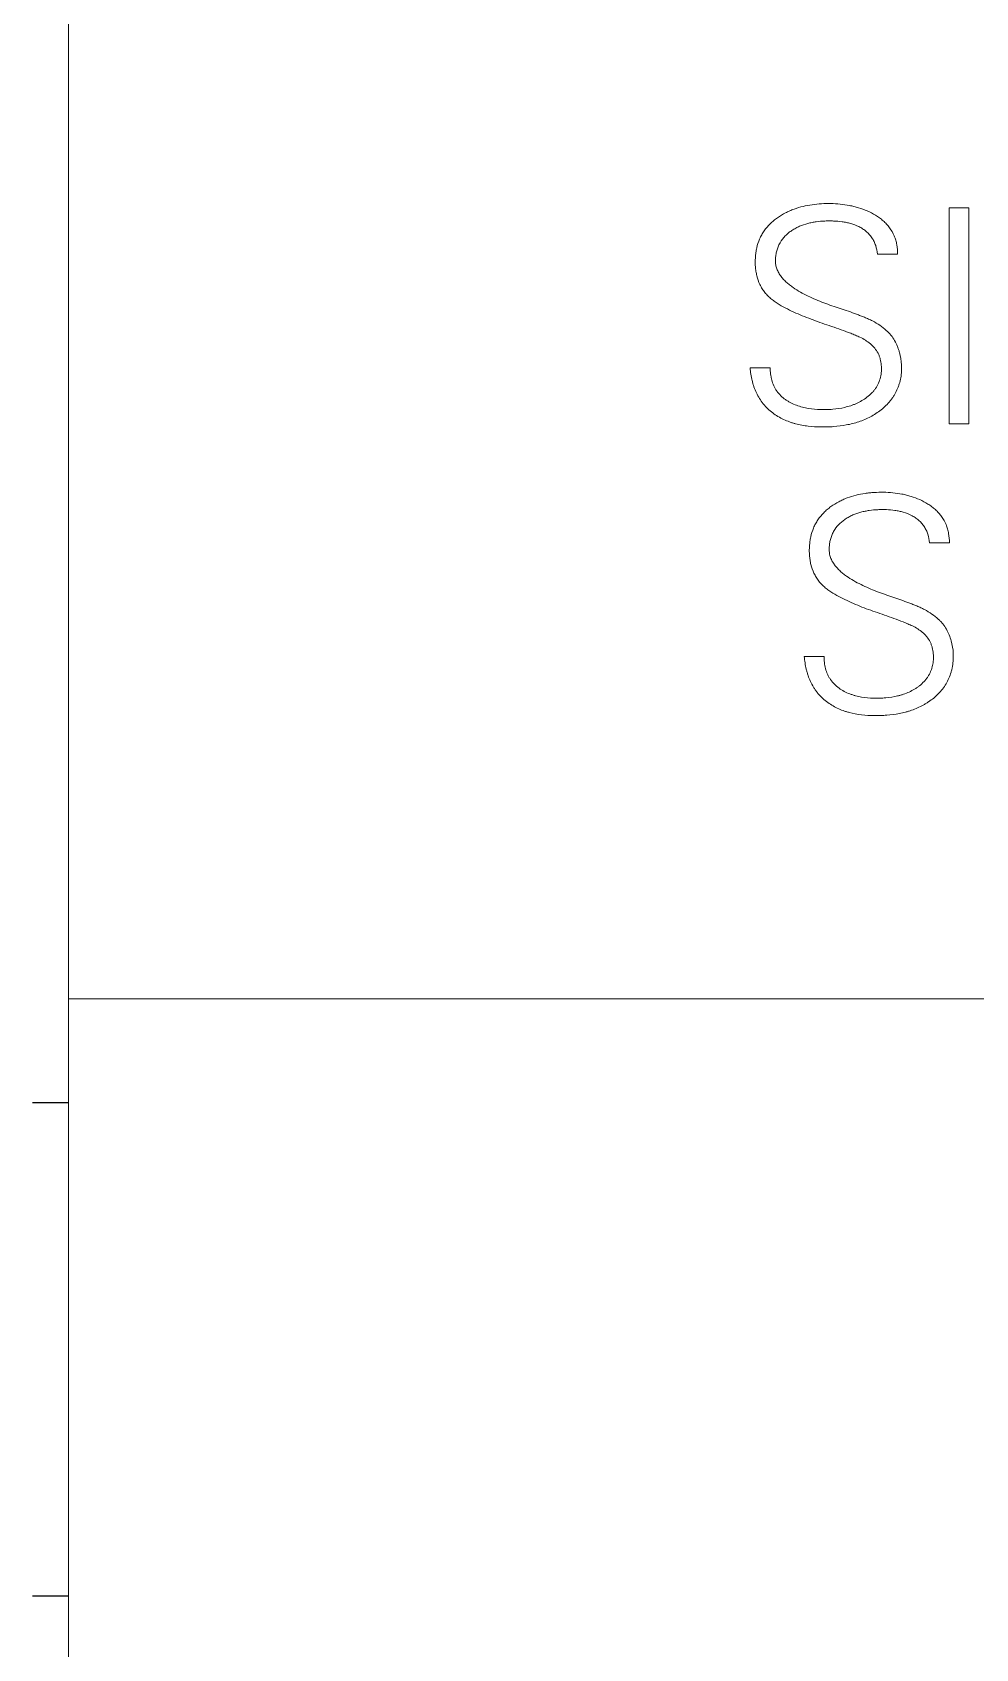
# Model space of a CAD drawing. Header units: millimetres. Extents: x 41350 to 54029, y 25852 to 34717.
# Drawn here: x 46878.9 to 46891.91, y 33492.25 to 33514.54 of the extents above; entities that cross this region are included whole.
import ezdxf

# ---------------------------------------------------------------- set-up
doc = ezdxf.new("R2010")
doc.units = ezdxf.units.MM
doc.set_wipeout_variables(frame=1)
doc.layers.add('! NO PLOT !', color=7, linetype='Continuous', true_color=0xff75dd, plot=False)
doc.layers.add('004-PI-DIN Šina', color=3, linetype='Continuous')
doc.layers.add('SI-ORMAR-Oprema', color=30, linetype='Continuous', lineweight=5)

# ---------------------------------------------------------------- blocks, each defined once
blk = doc.blocks.new('*U554')
at = {"layer": '004-PI-DIN Šina'}
for p, q in [((-229.199, 3.1), (-236.801, 3.1)), ((-216.3, 0), (-227.909, 0)), ((-216.298, -0.3), (-227.9, -0.3)), ((-216.3, -0.6), (-227.909, -0.6)), ((-236.801, -3.7), (-229.199, -3.7))]:
    blk.add_line(p, q, dxfattribs=at)
for start, end in [(3.3723, 41.8103), (318.1897, 356.6277)]:
    blk.add_arc((-233, -0.3), 5.1, start, end, dxfattribs=at)
for start_param, end_param in [(0, 0.058858), (6.224328, 6.283185)]:
    blk.add_ellipse((-233, -0.3), major_axis=(5.1, 0), ratio=1, start_param=start_param, end_param=end_param, dxfattribs=at)
blk = doc.blocks.new('6ES7513-1AM03-0AB0')
blk.add_wipeout([(-17.4, 66.85), (17.4, 66.85), (17.4, -80.15), (-17.4, -80.15)]).dxf.layer = 'SI-ORMAR-Oprema'
at = {"layer": 'SI-ORMAR-Oprema', "linetype": 'Continuous'}
for p, q in [((-17.4, 0), (-17.4, 56.125)), ((-5.253, 10.914), (-5.253, 7.935)), ((-4.983, 10.914), (-5.253, 10.914)), ((-4.983, 7.935), (-4.983, 10.914)), ((-6.242, 10.274), (-5.964, 10.274)), ((-7.721, 8.706), (-8, 8.706)), ((-5.253, 7.935), (-4.983, 7.935)), ((-5.524, 6.292), (-5.25, 6.292)), ((-6.978, 4.725), (-7.252, 4.725)), ((-17.4, -65.15), (-17.4, 0)), ((17.4, 0), (-17.4, 0))]:
    blk.add_line(p, q, dxfattribs=at)
for points, knots in [([(-5.964, 10.274), (-5.964, 10.317), (-5.967, 10.36), (-5.979, 10.424), (-5.984, 10.445), (-5.993, 10.476), (-5.996, 10.486), (-6.004, 10.506), (-6.023, 10.557), (-6.055, 10.612), (-6.088, 10.655), (-6.102, 10.672), (-6.11, 10.68), (-6.132, 10.704), (-6.163, 10.734), (-6.196, 10.761), (-6.231, 10.787), (-6.25, 10.799), (-6.305, 10.833), (-6.343, 10.852), (-6.422, 10.887), (-6.462, 10.902), (-6.524, 10.921), (-6.545, 10.927), (-6.587, 10.937), (-6.608, 10.941), (-6.714, 10.961), (-6.799, 10.969), (-6.928, 10.972), (-6.971, 10.971), (-7.058, 10.966), (-7.101, 10.962), (-7.228, 10.944), (-7.311, 10.925), (-7.413, 10.887), (-7.433, 10.879), (-7.473, 10.862), (-7.531, 10.834), (-7.586, 10.801), (-7.639, 10.763), (-7.656, 10.75), (-7.69, 10.723), (-7.706, 10.708), (-7.752, 10.663), (-7.78, 10.63), (-7.817, 10.577), (-7.828, 10.559), (-7.849, 10.521), (-7.878, 10.463), (-7.898, 10.402), (-7.91, 10.349), (-7.912, 10.338), (-7.916, 10.317), (-7.921, 10.285), (-7.926, 10.232), (-7.928, 10.189), (-7.928, 10.146), (-7.927, 10.114), (-7.924, 10.082), (-7.922, 10.06), (-7.92, 10.049), (-7.915, 10.017), (-7.911, 9.996), (-7.896, 9.934), (-7.882, 9.893), (-7.854, 9.834), (-7.843, 9.815), (-7.82, 9.779), (-7.796, 9.744), (-7.767, 9.712), (-7.737, 9.681), (-7.72, 9.666), (-7.687, 9.639), (-7.67, 9.626), (-7.634, 9.602), (-7.616, 9.59), (-7.561, 9.557), (-7.523, 9.537), (-7.446, 9.498), (-7.407, 9.479), (-7.328, 9.444), (-7.289, 9.428), (-7.169, 9.38), (-7.088, 9.35), (-7.006, 9.321)], [0, 0, 0, 0, 0.03125, 0.03125, 0.046875, 0.046875, 0.054687, 0.054687, 0.0625, 0.09375, 0.101562, 0.101562, 0.109375, 0.109375, 0.125, 0.140625, 0.140625, 0.15625, 0.15625, 0.1875, 0.1875, 0.21875, 0.21875, 0.234375, 0.234375, 0.25, 0.25, 0.3125, 0.3125, 0.34375, 0.34375, 0.375, 0.375, 0.4375, 0.4375, 0.453125, 0.453125, 0.46875, 0.5, 0.5, 0.515625, 0.515625, 0.53125, 0.53125, 0.5625, 0.5625, 0.578125, 0.578125, 0.59375, 0.625, 0.625, 0.632813, 0.632813, 0.640625, 0.65625, 0.671875, 0.671875, 0.6875, 0.695312, 0.695312, 0.703125, 0.703125, 0.71875, 0.71875, 0.75, 0.75, 0.765625, 0.765625, 0.78125, 0.796875, 0.796875, 0.8125, 0.8125, 0.828125, 0.828125, 0.84375, 0.84375, 0.875, 0.875, 0.90625, 0.90625, 0.9375, 0.9375, 1, 1, 1, 1]), ([(-6.116, 9.218), (-6.145, 9.245), (-6.177, 9.27), (-6.242, 9.314), (-6.276, 9.334), (-6.329, 9.361), (-6.347, 9.37), (-6.383, 9.387), (-6.402, 9.395), (-6.438, 9.41), (-6.457, 9.417), (-6.494, 9.431), (-6.513, 9.439), (-6.606, 9.473), (-6.681, 9.499), (-6.794, 9.537), (-6.832, 9.549), (-6.907, 9.575), (-6.945, 9.589), (-7.056, 9.631), (-7.129, 9.661), (-7.235, 9.713), (-7.27, 9.731), (-7.339, 9.77), (-7.373, 9.79), (-7.422, 9.824), (-7.438, 9.836), (-7.469, 9.861), (-7.485, 9.874), (-7.514, 9.901), (-7.528, 9.915), (-7.549, 9.938), (-7.555, 9.945), (-7.568, 9.961), (-7.574, 9.969), (-7.592, 9.993), (-7.602, 10.01), (-7.621, 10.046), (-7.628, 10.064), (-7.641, 10.103), (-7.647, 10.132), (-7.649, 10.162), (-7.65, 10.182), (-7.649, 10.192), (-7.648, 10.222), (-7.646, 10.242), (-7.641, 10.281), (-7.633, 10.32), (-7.62, 10.358), (-7.609, 10.386), (-7.605, 10.395), (-7.596, 10.413), (-7.591, 10.422), (-7.567, 10.465), (-7.542, 10.497), (-7.5, 10.54), (-7.485, 10.553), (-7.454, 10.578), (-7.438, 10.59), (-7.405, 10.612), (-7.388, 10.622), (-7.361, 10.637), (-7.352, 10.641), (-7.334, 10.65), (-7.325, 10.654), (-7.279, 10.674), (-7.242, 10.686), (-7.184, 10.702), (-7.164, 10.706), (-7.125, 10.714), (-7.105, 10.717), (-7.046, 10.725), (-7.006, 10.729), (-6.947, 10.731), (-6.927, 10.732), (-6.887, 10.732), (-6.868, 10.731), (-6.808, 10.729), (-6.769, 10.726), (-6.71, 10.718), (-6.69, 10.714), (-6.651, 10.706), (-6.631, 10.701), (-6.573, 10.685), (-6.536, 10.671), (-6.491, 10.649), (-6.482, 10.644), (-6.464, 10.634), (-6.438, 10.619), (-6.398, 10.589), (-6.369, 10.562), (-6.349, 10.539), (-6.343, 10.532), (-6.33, 10.516), (-6.313, 10.491), (-6.293, 10.457), (-6.281, 10.429), (-6.273, 10.411), (-6.27, 10.401), (-6.254, 10.353), (-6.246, 10.314), (-6.242, 10.274)], [0, 0, 0, 0, 0.03125, 0.03125, 0.0625, 0.0625, 0.078125, 0.078125, 0.09375, 0.09375, 0.109375, 0.109375, 0.125, 0.125, 0.1875, 0.1875, 0.21875, 0.21875, 0.25, 0.25, 0.3125, 0.3125, 0.34375, 0.34375, 0.375, 0.375, 0.390625, 0.390625, 0.40625, 0.40625, 0.421875, 0.421875, 0.429687, 0.429687, 0.4375, 0.4375, 0.453125, 0.453125, 0.46875, 0.46875, 0.484375, 0.492187, 0.492187, 0.5, 0.5, 0.515625, 0.515625, 0.53125, 0.546875, 0.546875, 0.554687, 0.554687, 0.5625, 0.5625, 0.59375, 0.59375, 0.609375, 0.609375, 0.625, 0.625, 0.640625, 0.640625, 0.648437, 0.648437, 0.65625, 0.65625, 0.6875, 0.6875, 0.703125, 0.703125, 0.71875, 0.71875, 0.75, 0.75, 0.765625, 0.765625, 0.78125, 0.78125, 0.8125, 0.8125, 0.828125, 0.828125, 0.84375, 0.84375, 0.875, 0.875, 0.882812, 0.882812, 0.890625, 0.90625, 0.921875, 0.921875, 0.929687, 0.929687, 0.9375, 0.953125, 0.960937, 0.960937, 0.96875, 0.96875, 1, 1, 1, 1]), ([(-7.687, 8.084), (-7.64, 8.048), (-7.59, 8.018), (-7.51, 7.981), (-7.483, 7.97), (-7.441, 7.955), (-7.427, 7.95), (-7.399, 7.941), (-7.385, 7.937), (-7.313, 7.919), (-7.256, 7.908), (-7.14, 7.894), (-7.081, 7.891), (-6.993, 7.89), (-6.963, 7.89), (-6.904, 7.892), (-6.875, 7.893), (-6.787, 7.9), (-6.729, 7.907), (-6.643, 7.923), (-6.614, 7.929), (-6.557, 7.944), (-6.528, 7.952), (-6.445, 7.98), (-6.391, 8.003), (-6.313, 8.044), (-6.287, 8.059), (-6.238, 8.092), (-6.214, 8.109), (-6.145, 8.164), (-6.102, 8.204), (-6.056, 8.262), (-6.047, 8.274), (-6.03, 8.298), (-6.005, 8.335), (-5.978, 8.386), (-5.961, 8.427), (-5.951, 8.455), (-5.946, 8.469), (-5.933, 8.511), (-5.919, 8.569), (-5.912, 8.627), (-5.91, 8.671), (-5.909, 8.686), (-5.909, 8.716), (-5.909, 8.73), (-5.912, 8.804), (-5.922, 8.861), (-5.942, 8.932), (-5.947, 8.946), (-5.956, 8.974), (-5.962, 8.988), (-5.978, 9.029), (-5.991, 9.055), (-6.02, 9.106), (-6.036, 9.13), (-6.064, 9.165), (-6.074, 9.176), (-6.094, 9.198), (-6.105, 9.208), (-6.116, 9.218)], [0, 0, 0, 0, 0.0625, 0.0625, 0.09375, 0.09375, 0.109375, 0.109375, 0.125, 0.125, 0.1875, 0.1875, 0.25, 0.25, 0.28125, 0.28125, 0.3125, 0.3125, 0.375, 0.375, 0.40625, 0.40625, 0.4375, 0.4375, 0.5, 0.5, 0.53125, 0.53125, 0.5625, 0.5625, 0.625, 0.625, 0.640625, 0.640625, 0.65625, 0.6875, 0.703125, 0.703125, 0.71875, 0.71875, 0.75, 0.78125, 0.78125, 0.796875, 0.796875, 0.8125, 0.8125, 0.875, 0.875, 0.890625, 0.890625, 0.90625, 0.90625, 0.9375, 0.9375, 0.96875, 0.96875, 0.984375, 0.984375, 1, 1, 1, 1]), ([(-7.006, 9.321), (-6.918, 9.292), (-6.83, 9.262), (-6.698, 9.215), (-6.655, 9.199), (-6.59, 9.173), (-6.568, 9.165), (-6.525, 9.147), (-6.504, 9.137), (-6.483, 9.127)], [0, 0, 0, 0, 0.5, 0.5, 0.75, 0.75, 0.875, 0.875, 1, 1, 1, 1]), ([(-6.483, 9.127), (-6.457, 9.115), (-6.432, 9.102), (-6.385, 9.072), (-6.362, 9.055), (-6.329, 9.028), (-6.319, 9.018), (-6.299, 8.998), (-6.27, 8.967), (-6.247, 8.931), (-6.227, 8.894), (-6.222, 8.881), (-6.211, 8.854), (-6.203, 8.827), (-6.196, 8.8), (-6.192, 8.772), (-6.19, 8.758), (-6.188, 8.73), (-6.187, 8.715), (-6.187, 8.687), (-6.188, 8.659), (-6.191, 8.631), (-6.195, 8.603), (-6.198, 8.589), (-6.215, 8.52), (-6.237, 8.469), (-6.277, 8.41), (-6.285, 8.399), (-6.303, 8.377), (-6.313, 8.366), (-6.342, 8.336), (-6.364, 8.317), (-6.409, 8.283), (-6.432, 8.267), (-6.481, 8.239), (-6.518, 8.219), (-6.557, 8.203), (-6.584, 8.193), (-6.597, 8.188), (-6.638, 8.174), (-6.665, 8.167), (-6.747, 8.147), (-6.802, 8.139), (-6.886, 8.132), (-6.915, 8.13), (-6.971, 8.129), (-6.999, 8.129), (-7.084, 8.132), (-7.14, 8.137), (-7.223, 8.151), (-7.25, 8.157), (-7.305, 8.171), (-7.333, 8.179), (-7.386, 8.199), (-7.412, 8.21), (-7.449, 8.23), (-7.462, 8.237), (-7.486, 8.251), (-7.498, 8.259), (-7.556, 8.3), (-7.597, 8.338), (-7.638, 8.396), (-7.646, 8.409), (-7.66, 8.433), (-7.679, 8.471), (-7.693, 8.511), (-7.704, 8.552), (-7.707, 8.566), (-7.713, 8.594), (-7.715, 8.608), (-7.72, 8.65), (-7.721, 8.678), (-7.721, 8.706)], [0, 0, 0, 0, 0.03125, 0.03125, 0.0625, 0.0625, 0.078125, 0.078125, 0.09375, 0.125, 0.125, 0.140625, 0.140625, 0.15625, 0.171875, 0.171875, 0.1875, 0.1875, 0.203125, 0.203125, 0.21875, 0.234375, 0.234375, 0.25, 0.25, 0.3125, 0.3125, 0.328125, 0.328125, 0.34375, 0.34375, 0.375, 0.375, 0.40625, 0.40625, 0.4375, 0.453125, 0.453125, 0.46875, 0.46875, 0.5, 0.5, 0.5625, 0.5625, 0.59375, 0.59375, 0.625, 0.625, 0.6875, 0.6875, 0.71875, 0.71875, 0.75, 0.75, 0.78125, 0.78125, 0.796875, 0.796875, 0.8125, 0.8125, 0.875, 0.875, 0.890625, 0.890625, 0.90625, 0.9375, 0.9375, 0.953125, 0.953125, 0.96875, 0.96875, 1, 1, 1, 1]), ([(-8, 8.706), (-7.994, 8.647), (-7.985, 8.587), (-7.967, 8.514), (-7.963, 8.5), (-7.955, 8.471), (-7.941, 8.428), (-7.913, 8.36), (-7.885, 8.307), (-7.853, 8.256), (-7.836, 8.231), (-7.779, 8.161), (-7.736, 8.12), (-7.687, 8.084)], [0, 0, 0, 0, 0.25, 0.25, 0.3125, 0.3125, 0.375, 0.5, 0.625, 0.625, 0.75, 0.75, 1, 1, 1, 1]), ([(-5.25, 6.292), (-5.25, 6.336), (-5.253, 6.378), (-5.264, 6.441), (-5.269, 6.462), (-5.278, 6.493), (-5.281, 6.503), (-5.288, 6.523), (-5.308, 6.573), (-5.338, 6.629), (-5.371, 6.671), (-5.384, 6.688), (-5.391, 6.696), (-5.413, 6.72), (-5.443, 6.751), (-5.476, 6.778), (-5.511, 6.803), (-5.528, 6.816), (-5.583, 6.85), (-5.621, 6.87), (-5.698, 6.905), (-5.738, 6.92), (-5.8, 6.939), (-5.82, 6.945), (-5.862, 6.955), (-5.883, 6.96), (-5.988, 6.98), (-6.072, 6.988), (-6.2, 6.99), (-6.242, 6.989), (-6.307, 6.986), (-6.328, 6.984), (-6.37, 6.98), (-6.392, 6.977), (-6.497, 6.962), (-6.579, 6.942), (-6.68, 6.904), (-6.7, 6.896), (-6.739, 6.878), (-6.796, 6.85), (-6.85, 6.816), (-6.902, 6.779), (-6.919, 6.765), (-6.952, 6.737), (-6.999, 6.694), (-7.039, 6.645), (-7.075, 6.591), (-7.086, 6.573), (-7.107, 6.535), (-7.134, 6.477), (-7.153, 6.416), (-7.167, 6.353), (-7.17, 6.332), (-7.176, 6.29), (-7.178, 6.269), (-7.181, 6.226), (-7.182, 6.205), (-7.182, 6.163), (-7.181, 6.142), (-7.178, 6.099), (-7.176, 6.078), (-7.169, 6.035), (-7.165, 6.014), (-7.15, 5.952), (-7.136, 5.912), (-7.113, 5.863), (-7.109, 5.854), (-7.098, 5.835), (-7.082, 5.807), (-7.052, 5.763), (-7.024, 5.731), (-6.994, 5.701), (-6.979, 5.686), (-6.946, 5.658), (-6.929, 5.646), (-6.894, 5.621), (-6.876, 5.61), (-6.822, 5.576), (-6.785, 5.556), (-6.709, 5.517), (-6.671, 5.499), (-6.593, 5.464), (-6.554, 5.447), (-6.436, 5.398), (-6.356, 5.368), (-6.275, 5.34)], [0, 0, 0, 0, 0.03125, 0.03125, 0.046875, 0.046875, 0.054688, 0.054688, 0.0625, 0.09375, 0.101563, 0.101563, 0.109375, 0.109375, 0.125, 0.140625, 0.140625, 0.15625, 0.15625, 0.1875, 0.1875, 0.21875, 0.21875, 0.234375, 0.234375, 0.25, 0.25, 0.3125, 0.3125, 0.34375, 0.34375, 0.359375, 0.359375, 0.375, 0.375, 0.4375, 0.4375, 0.453125, 0.453125, 0.46875, 0.5, 0.5, 0.515625, 0.515625, 0.53125, 0.5625, 0.5625, 0.578125, 0.578125, 0.59375, 0.625, 0.625, 0.640625, 0.640625, 0.65625, 0.65625, 0.671875, 0.671875, 0.6875, 0.6875, 0.703125, 0.703125, 0.71875, 0.71875, 0.75, 0.75, 0.757813, 0.757813, 0.765625, 0.78125, 0.796875, 0.796875, 0.8125, 0.8125, 0.828125, 0.828125, 0.84375, 0.84375, 0.875, 0.875, 0.90625, 0.90625, 0.9375, 0.9375, 1, 1, 1, 1]), ([(-5.4, 5.236), (-5.428, 5.264), (-5.459, 5.288), (-5.524, 5.332), (-5.557, 5.352), (-5.61, 5.38), (-5.627, 5.389), (-5.663, 5.405), (-5.681, 5.413), (-5.717, 5.429), (-5.736, 5.436), (-5.772, 5.45), (-5.791, 5.457), (-5.882, 5.492), (-5.957, 5.519), (-6.068, 5.556), (-6.106, 5.569), (-6.18, 5.595), (-6.217, 5.608), (-6.327, 5.65), (-6.399, 5.681), (-6.504, 5.733), (-6.538, 5.751), (-6.606, 5.79), (-6.639, 5.811), (-6.687, 5.845), (-6.703, 5.857), (-6.733, 5.882), (-6.749, 5.895), (-6.777, 5.922), (-6.791, 5.937), (-6.811, 5.959), (-6.817, 5.967), (-6.83, 5.982), (-6.835, 5.99), (-6.853, 6.015), (-6.863, 6.032), (-6.876, 6.058), (-6.88, 6.067), (-6.887, 6.085), (-6.891, 6.095), (-6.9, 6.124), (-6.906, 6.153), (-6.907, 6.182), (-6.908, 6.202), (-6.908, 6.212), (-6.906, 6.241), (-6.905, 6.261), (-6.899, 6.3), (-6.892, 6.339), (-6.879, 6.376), (-6.868, 6.404), (-6.864, 6.413), (-6.856, 6.431), (-6.833, 6.475), (-6.804, 6.514), (-6.769, 6.55), (-6.762, 6.557), (-6.747, 6.57), (-6.74, 6.577), (-6.717, 6.596), (-6.702, 6.608), (-6.669, 6.63), (-6.652, 6.64), (-6.617, 6.659), (-6.599, 6.668), (-6.545, 6.692), (-6.508, 6.705), (-6.451, 6.72), (-6.432, 6.724), (-6.393, 6.732), (-6.374, 6.735), (-6.315, 6.744), (-6.275, 6.747), (-6.217, 6.75), (-6.197, 6.75), (-6.158, 6.75), (-6.138, 6.75), (-6.08, 6.748), (-6.041, 6.744), (-5.982, 6.736), (-5.963, 6.733), (-5.924, 6.724), (-5.905, 6.72), (-5.847, 6.703), (-5.81, 6.689), (-5.766, 6.666), (-5.757, 6.662), (-5.74, 6.652), (-5.715, 6.636), (-5.675, 6.606), (-5.647, 6.579), (-5.628, 6.556), (-5.621, 6.548), (-5.609, 6.533), (-5.592, 6.508), (-5.573, 6.474), (-5.561, 6.447), (-5.554, 6.428), (-5.551, 6.419), (-5.535, 6.371), (-5.528, 6.332), (-5.524, 6.292)], [0, 0, 0, 0, 0.03125, 0.03125, 0.0625, 0.0625, 0.078125, 0.078125, 0.09375, 0.09375, 0.109375, 0.109375, 0.125, 0.125, 0.1875, 0.1875, 0.21875, 0.21875, 0.25, 0.25, 0.3125, 0.3125, 0.34375, 0.34375, 0.375, 0.375, 0.390625, 0.390625, 0.40625, 0.40625, 0.421875, 0.421875, 0.429687, 0.429687, 0.4375, 0.4375, 0.453125, 0.453125, 0.460937, 0.460937, 0.46875, 0.46875, 0.484375, 0.492187, 0.492187, 0.5, 0.5, 0.515625, 0.515625, 0.53125, 0.546875, 0.546875, 0.554687, 0.554687, 0.5625, 0.59375, 0.59375, 0.601562, 0.601562, 0.609375, 0.609375, 0.625, 0.625, 0.640625, 0.640625, 0.65625, 0.65625, 0.6875, 0.6875, 0.703125, 0.703125, 0.71875, 0.71875, 0.75, 0.75, 0.765625, 0.765625, 0.78125, 0.78125, 0.8125, 0.8125, 0.828125, 0.828125, 0.84375, 0.84375, 0.875, 0.875, 0.882812, 0.882812, 0.890625, 0.90625, 0.921875, 0.921875, 0.929687, 0.929687, 0.9375, 0.953125, 0.960937, 0.960937, 0.96875, 0.96875, 1, 1, 1, 1]), ([(-5.76, 5.146), (-5.735, 5.134), (-5.71, 5.12), (-5.664, 5.09), (-5.641, 5.074), (-5.609, 5.047), (-5.599, 5.037), (-5.579, 5.017), (-5.552, 4.985), (-5.529, 4.95), (-5.509, 4.913), (-5.504, 4.9), (-5.494, 4.873), (-5.485, 4.847), (-5.479, 4.82), (-5.474, 4.792), (-5.473, 4.778), (-5.47, 4.75), (-5.47, 4.736), (-5.47, 4.708), (-5.471, 4.666), (-5.477, 4.625), (-5.486, 4.584), (-5.49, 4.57), (-5.498, 4.543), (-5.513, 4.504), (-5.532, 4.468), (-5.555, 4.432), (-5.564, 4.421), (-5.581, 4.399), (-5.59, 4.388), (-5.619, 4.358), (-5.64, 4.339), (-5.673, 4.313), (-5.684, 4.304), (-5.707, 4.288), (-5.719, 4.281), (-5.755, 4.259), (-5.804, 4.233), (-5.856, 4.212), (-5.896, 4.199), (-5.909, 4.194), (-5.936, 4.186), (-5.95, 4.183), (-6.018, 4.166), (-6.073, 4.158), (-6.156, 4.151), (-6.184, 4.149), (-6.24, 4.148), (-6.268, 4.148), (-6.351, 4.151), (-6.407, 4.156), (-6.489, 4.17), (-6.516, 4.175), (-6.557, 4.186), (-6.57, 4.19), (-6.597, 4.199), (-6.61, 4.203), (-6.65, 4.218), (-6.675, 4.23), (-6.725, 4.256), (-6.749, 4.27), (-6.818, 4.32), (-6.858, 4.359), (-6.897, 4.417), (-6.905, 4.429), (-6.919, 4.453), (-6.937, 4.491), (-6.951, 4.531), (-6.962, 4.571), (-6.965, 4.585), (-6.97, 4.613), (-6.972, 4.627), (-6.977, 4.669), (-6.978, 4.697), (-6.978, 4.725)], [0, 0, 0, 0, 0.03125, 0.03125, 0.0625, 0.0625, 0.078125, 0.078125, 0.09375, 0.125, 0.125, 0.140625, 0.140625, 0.15625, 0.171875, 0.171875, 0.1875, 0.1875, 0.203125, 0.203125, 0.21875, 0.25, 0.25, 0.265625, 0.265625, 0.28125, 0.3125, 0.3125, 0.328125, 0.328125, 0.34375, 0.34375, 0.375, 0.375, 0.390625, 0.390625, 0.40625, 0.40625, 0.4375, 0.46875, 0.46875, 0.484375, 0.484375, 0.5, 0.5, 0.5625, 0.5625, 0.59375, 0.59375, 0.625, 0.625, 0.6875, 0.6875, 0.71875, 0.71875, 0.734375, 0.734375, 0.75, 0.75, 0.78125, 0.78125, 0.8125, 0.8125, 0.875, 0.875, 0.890625, 0.890625, 0.90625, 0.9375, 0.9375, 0.953125, 0.953125, 0.96875, 0.96875, 1, 1, 1, 1]), ([(-6.945, 4.103), (-6.899, 4.066), (-6.849, 4.036), (-6.77, 3.999), (-6.743, 3.988), (-6.702, 3.973), (-6.688, 3.968), (-6.66, 3.96), (-6.646, 3.956), (-6.576, 3.937), (-6.519, 3.927), (-6.404, 3.913), (-6.345, 3.909), (-6.258, 3.908), (-6.229, 3.909), (-6.17, 3.91), (-6.141, 3.912), (-6.055, 3.919), (-5.997, 3.926), (-5.912, 3.943), (-5.883, 3.95), (-5.841, 3.961), (-5.827, 3.965), (-5.799, 3.973), (-5.729, 3.996), (-5.663, 4.025), (-5.599, 4.06), (-5.586, 4.067), (-5.561, 4.082), (-5.549, 4.09), (-5.512, 4.115), (-5.489, 4.133), (-5.422, 4.188), (-5.381, 4.229), (-5.327, 4.299), (-5.31, 4.323), (-5.281, 4.373), (-5.254, 4.424), (-5.235, 4.479), (-5.222, 4.521), (-5.219, 4.535), (-5.212, 4.564), (-5.204, 4.607), (-5.199, 4.65), (-5.197, 4.694), (-5.196, 4.708), (-5.196, 4.738), (-5.196, 4.752), (-5.199, 4.826), (-5.209, 4.883), (-5.233, 4.966), (-5.243, 4.994), (-5.265, 5.048), (-5.277, 5.074), (-5.306, 5.125), (-5.322, 5.149), (-5.349, 5.184), (-5.358, 5.195), (-5.378, 5.216), (-5.389, 5.227), (-5.4, 5.236)], [0, 0, 0, 0, 0.0625, 0.0625, 0.09375, 0.09375, 0.109375, 0.109375, 0.125, 0.125, 0.1875, 0.1875, 0.25, 0.25, 0.28125, 0.28125, 0.3125, 0.3125, 0.375, 0.375, 0.40625, 0.40625, 0.421875, 0.421875, 0.4375, 0.5, 0.5, 0.515625, 0.515625, 0.53125, 0.53125, 0.5625, 0.5625, 0.625, 0.625, 0.65625, 0.65625, 0.6875, 0.71875, 0.71875, 0.734375, 0.734375, 0.75, 0.78125, 0.78125, 0.796875, 0.796875, 0.8125, 0.8125, 0.875, 0.875, 0.90625, 0.90625, 0.9375, 0.9375, 0.96875, 0.96875, 0.984375, 0.984375, 1, 1, 1, 1]), ([(-6.275, 5.34), (-6.189, 5.31), (-6.102, 5.28), (-5.972, 5.233), (-5.929, 5.217), (-5.865, 5.192), (-5.844, 5.183), (-5.802, 5.165), (-5.781, 5.156), (-5.76, 5.146)], [0, 0, 0, 0, 0.5, 0.5, 0.75, 0.75, 0.875, 0.875, 1, 1, 1, 1]), ([(-7.252, 4.725), (-7.247, 4.665), (-7.238, 4.606), (-7.22, 4.534), (-7.216, 4.519), (-7.208, 4.49), (-7.195, 4.448), (-7.167, 4.379), (-7.14, 4.327), (-7.116, 4.289), (-7.108, 4.276), (-7.091, 4.251), (-7.082, 4.239), (-7.036, 4.181), (-6.993, 4.139), (-6.945, 4.103)], [0, 0, 0, 0, 0.25, 0.25, 0.3125, 0.3125, 0.375, 0.5, 0.625, 0.625, 0.6875, 0.6875, 0.75, 0.75, 1, 1, 1, 1])]:
    blk.add_open_spline(points, degree=3, knots=knots, dxfattribs=at)

msp = doc.modelspace()

# ---------------------------------------------------------------- block references
at = {"layer": '! NO PLOT !'}
msp.add_blockref('*U554', (47115.697, 33496.678), dxfattribs=at)

# ---------------------------------------------------------------- next in the draw order: block references
msp.add_blockref('6ES7513-1AM03-0AB0', (46896.795, 33501.208), dxfattribs=at)

doc.saveas('drawing.dxf')
